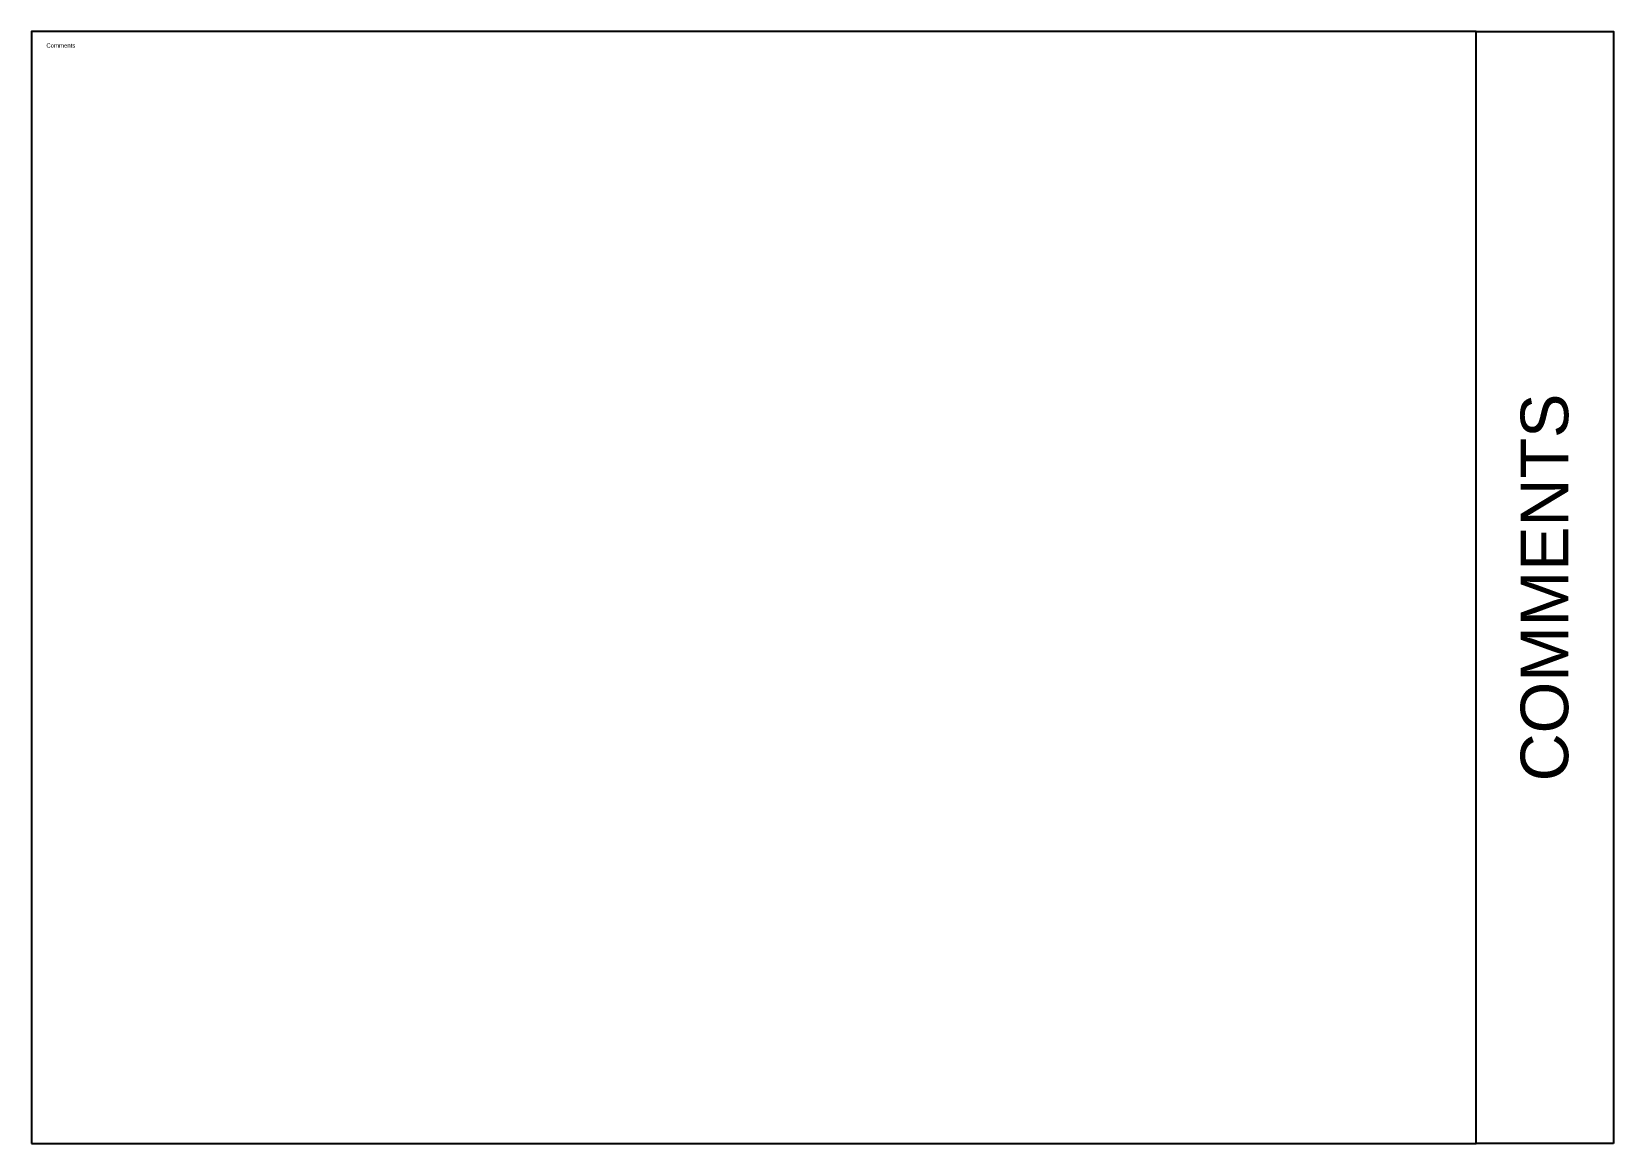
# Paper-space layout 'Comments' of a CAD drawing. Header units: millimetres. Extents: x 5 to 836, y 5 to 589.
import ezdxf

# ---------------------------------------------------------------- set-up
doc = ezdxf.new("R2010")
doc.units = ezdxf.units.MM
doc.header["$LTSCALE"] = 12.5
doc.header["$MEASUREMENT"] = 0
doc.styles.add('QCIC', font='arial.ttf', dxfattribs={"height": 2.25})
doc.styles.get("Standard").update_dxf_attribs({"font": 'arial.ttf'})

psp = doc.layouts.new('Comments')

# ---------------------------------------------------------------- linework, layer by layer
for points in [[(5, 5), (763.94, 5), (763.94, 589), (5, 589)], [(836, 5), (763.94, 5), (763.94, 589), (836, 589)]]:
    psp.add_lwpolyline(points, close=True)

# ---------------------------------------------------------------- texts
at = {"insert": (12.74, 582.84), "char_height": 2.25, "attachment_point": 1}
psp.add_mtext_dynamic_manual_height_columns('Comments', width=218.7094, gutter_width=1, heights=[0], dxfattribs=at)
at = {"insert": (799.97, 297), "char_height": 25, "attachment_point": 5, "rotation": 90, "style": 'QCIC'}
psp.add_mtext_dynamic_manual_height_columns('COMMENTS', width=328.7803, gutter_width=1, heights=[0], dxfattribs=at)

doc.saveas('drawing.dxf')
